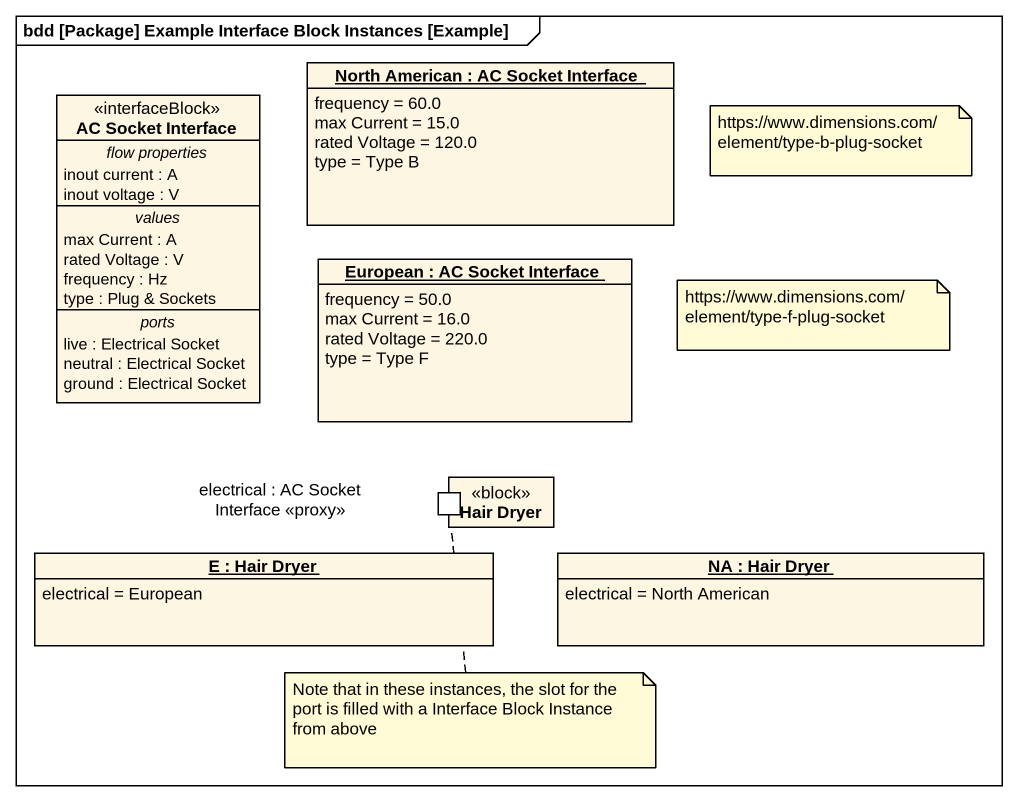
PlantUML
@startuml
mainframe bdd [Package] Example Interface Block Instances [Example]
allowmixing
hide circle
hide empty members
class "AC Socket Interface" as AC_Socket_Interface <<interfaceBlock>> {
  -- flow properties --
  inout current : A
  inout voltage : V
  -- values --
  max Current : A
  rated Voltage : V
  frequency : Hz
  type : Plug & Sockets
  -- ports --
  live : Electrical Socket
  neutral : Electrical Socket
  ground : Electrical Socket
}
object "North American : AC Socket Interface" as North_American {
  frequency = 60.0
  max Current = 15.0
  rated Voltage = 120.0
  type = Type B
}
object "European : AC Socket Interface" as European {
  frequency = 50.0
  max Current = 16.0
  rated Voltage = 220.0
  type = Type F
}
rectangle "Hair Dryer" as Hair_Dryer <<block>> {
  port "electrical : AC Socket Interface <<proxy>>" as electrical_AC_Socket
}
object "E : Hair Dryer" as E {
  electrical = European
}
object "NA : Hair Dryer" as NA {
  electrical = North American
}
note as N1
  https://www.dimensions.com/element/type-b-plug-socket
end note
note as N2
  https://www.dimensions.com/element/type-f-plug-socket
end note
note as N3
  Note that in these instances, the slot for the port is filled with a Interface Block Instance from above
end note
N3 .. electrical_AC_Socket
@enduml
